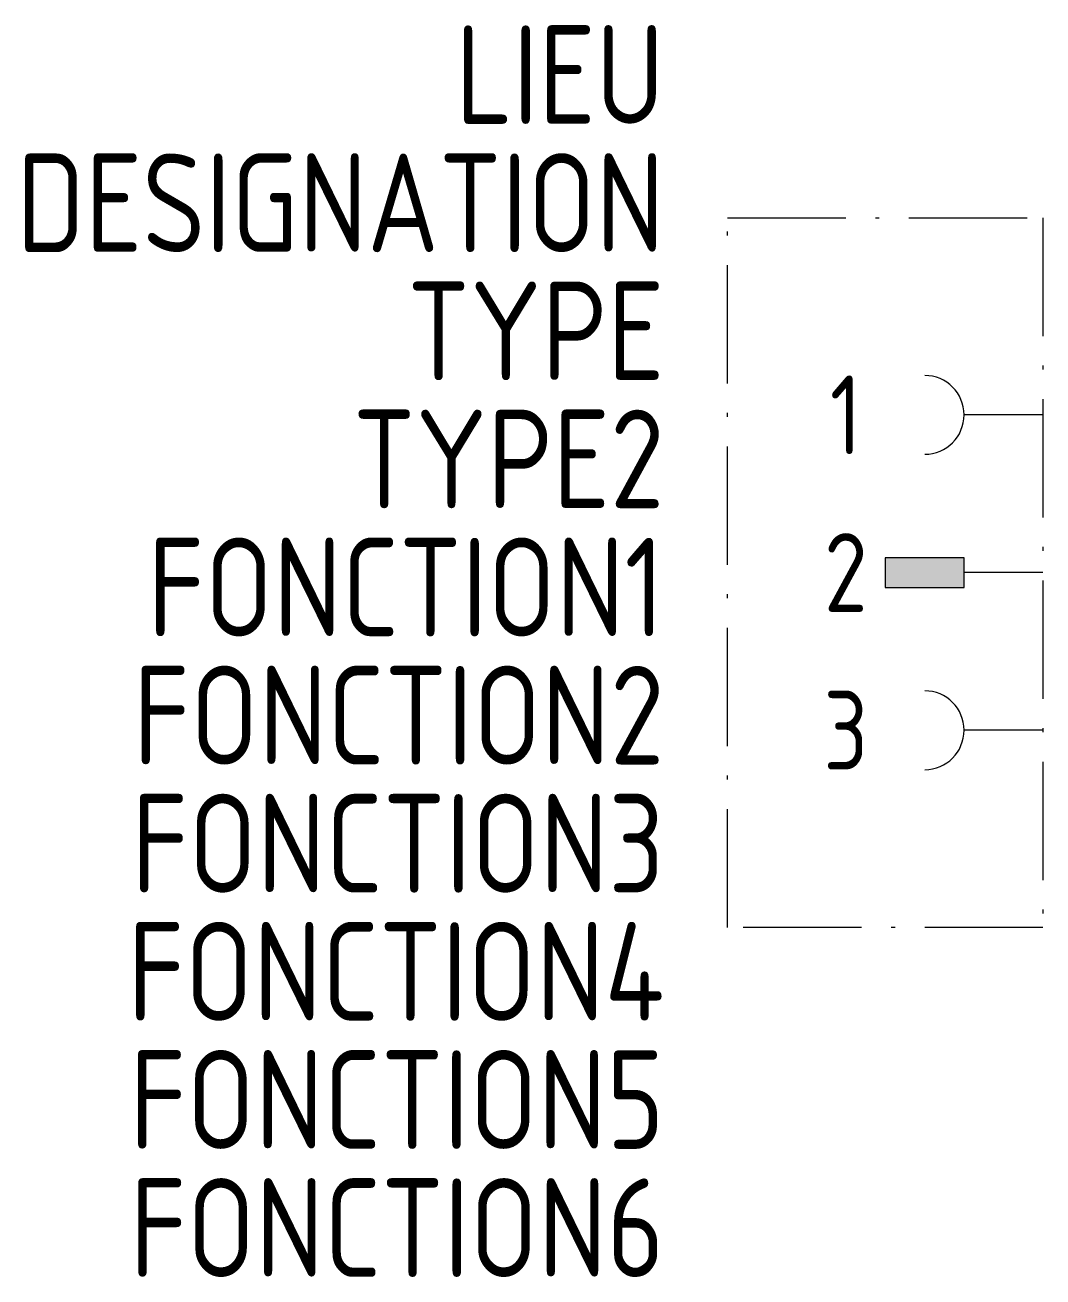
# Model space of a CAD drawing. Extents: x -1610.5 to -1584.6, y -901.5 to -869.7.
import ezdxf
from ezdxf.enums import TextEntityAlignment as Align

# ---------------------------------------------------------------- set-up
doc = ezdxf.new("R2010")
doc.units = 0
doc.linetypes.add('ACAD_ISO10W100', pattern=[18, 12, -3, 0, -3])
for name, color, linetype in [('SYMB_BOITE', 6, 'ACAD_ISO10W100'), ('SYMB_FIL', 3, 'CONTINUOUS'), ('SYMB_FIL_FIN', 1, 'CONTINUOUS'), ('SYMB_TXT_CONTACT', 2, 'CONTINUOUS'), ('SYMB_TXT_NOM', 3, 'CONTINUOUS')]:
    doc.layers.add(name, color=color, linetype=linetype)
doc.styles.add('NET2_5', font='isocp.shx', dxfattribs={"width": 0.9, "height": 2.5})
doc.styles.add('NET_2', font='isocp.shx', dxfattribs={"width": 0.9, "height": 2})

msp = doc.modelspace()

# ---------------------------------------------------------------- linework, layer by layer
at = {"layer": 'SYMB_BOITE', "ltscale": 0.25}
msp.add_lwpolyline([(-1592.634, -874.593), (-1584.634, -874.593), (-1584.634, -892.593), (-1592.634, -892.593)], close=True, dxfattribs=at)
at = {"layer": 'SYMB_FIL'}
for p, q in [((-1584.634, -879.593), (-1586.634, -879.593)), ((-1584.634, -883.593), (-1586.634, -883.593)), ((-1584.634, -887.593), (-1586.634, -887.593))]:
    msp.add_line(p, q, dxfattribs=at)
at = {"layer": 'SYMB_FIL_FIN'}
msp.add_lwpolyline([(-1586.634, -883.968), (-1586.634, -883.218), (-1588.634, -883.218), (-1588.634, -883.968)], close=True, dxfattribs=at)
for centre in [(-1587.634, -879.593), (-1587.634, -887.593)]:
    msp.add_arc(centre, 1, 270, 90, dxfattribs=at)
msp.add_solid([(-1586.634, -883.968), (-1586.634, -883.218), (-1588.634, -883.968), (-1588.634, -883.218)], dxfattribs=at)

# ---------------------------------------------------------------- texts
at = {"layer": 'SYMB_TXT_CONTACT', "style": 'NET_2', "width": 0.9, "flags": 8}
for tag, text, p in [('1', 'L', (-1589.634, -879.593)), ('2', 'PE', (-1589.634, -883.593)), ('3', 'N', (-1589.634, -887.593))]:
    msp.add_attdef(tag, text=text, height=2, dxfattribs=at).set_placement(p, align=Align.MIDDLE_CENTER)
at = {"layer": 'SYMB_TXT_NOM', "style": 'NET2_5', "width": 0.9, "flags": 8}
for tag, text, p in [('LIEU', '', (-1594.234, -872.212)), ('DESIGNATION', 'X?', (-1594.234, -875.462)), ('TYPE', '', (-1594.234, -878.712)), ('TYPE2', '', (-1594.234, -881.962)), ('FONCTION1', '', (-1594.234, -885.212)), ('FONCTION2', '', (-1594.234, -888.462)), ('FONCTION3', '', (-1594.234, -891.712)), ('FONCTION4', '', (-1594.234, -894.962)), ('FONCTION5', '', (-1594.234, -898.212)), ('FONCTION6', '', (-1594.234, -901.462))]:
    msp.add_attdef(tag, text=text, height=2.5, dxfattribs=at).set_placement(p, align=Align.RIGHT)

doc.saveas('drawing.dxf')
